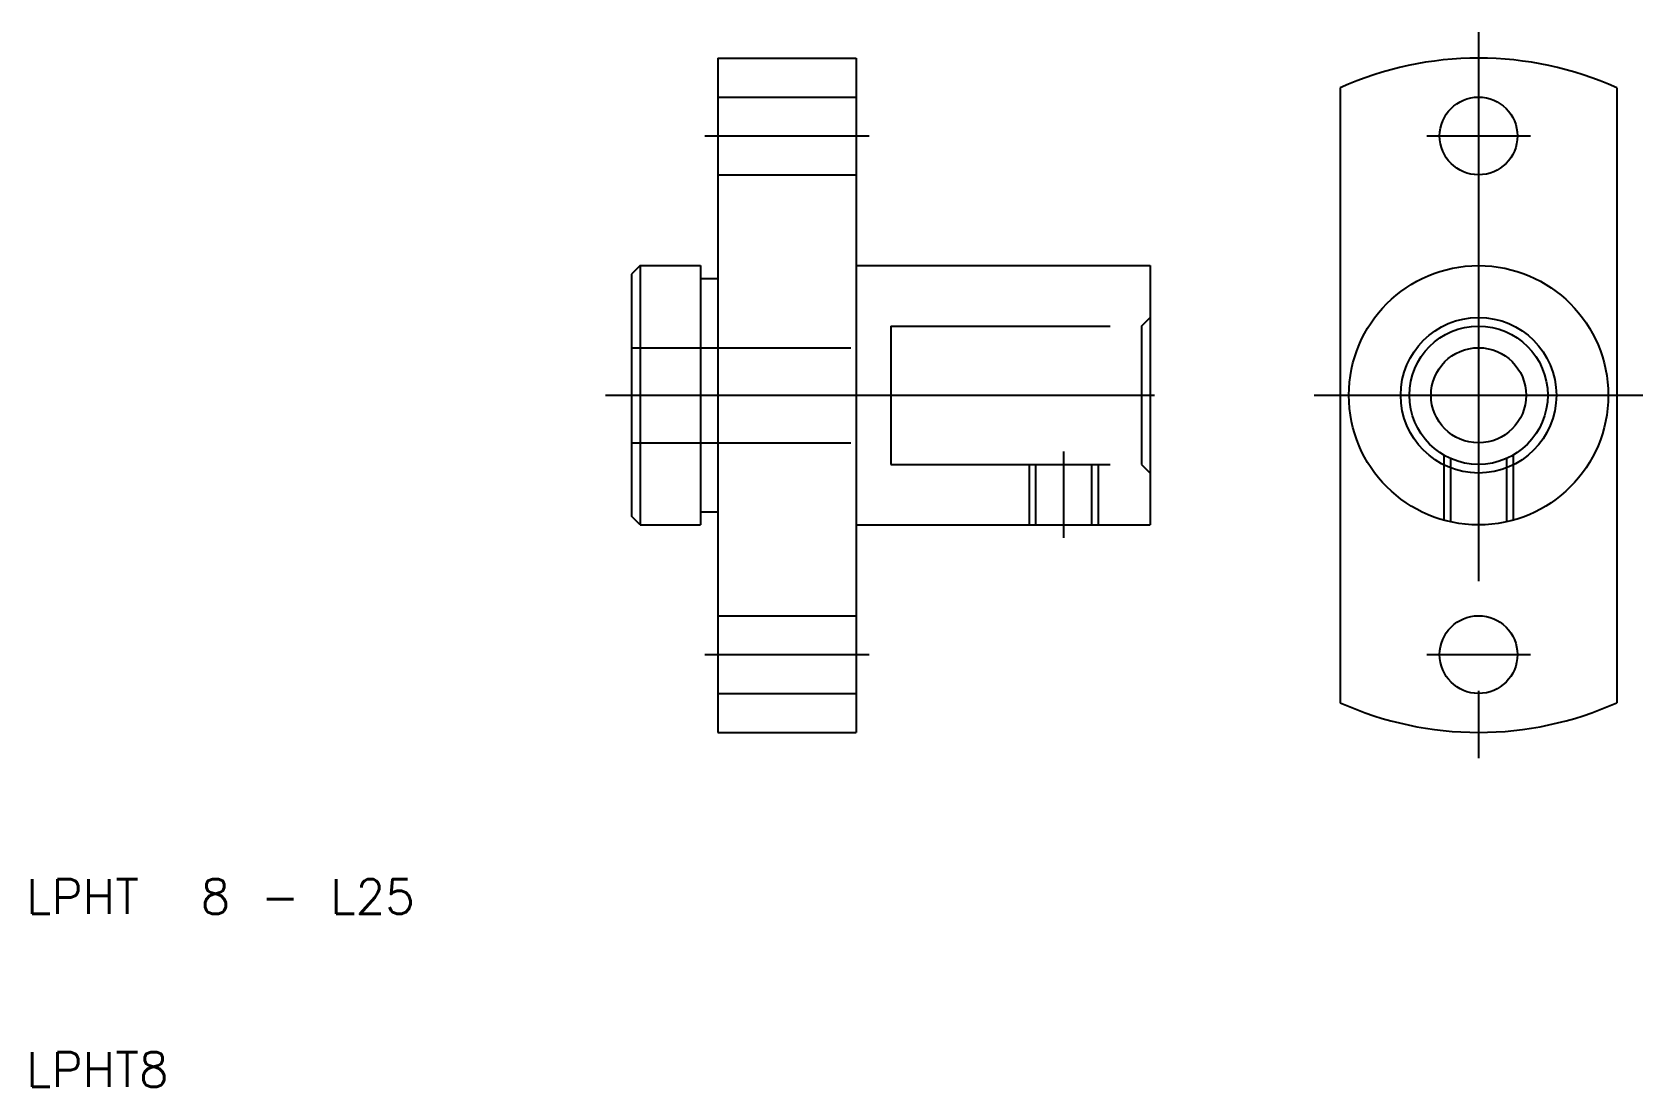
# Model space of a CAD drawing. Extents: x 10.3 to 103.5, y 10 to 71.
import ezdxf

# ---------------------------------------------------------------- set-up
doc = ezdxf.new("R2010")
doc.units = 0
doc.linetypes.add('CENTER', pattern=[50.8, 31.75, -6.35, 6.35, -6.35])
doc.linetypes.add('DASHED', pattern=[19.05, 12.7, -6.35])
doc.layers.get('0').update_dxf_attribs({"linetype": 'CONTINUOUS'})
doc.layers.add('CENTER', color=1, linetype='CENTER')
doc.styles.get("Standard").update_dxf_attribs({"font": 'txt.shx'})

msp = doc.modelspace()

# ---------------------------------------------------------------- linework, layer by layer
for p, q in [((50, 69.5), (58, 69.5)), ((50, 69.5), (50, 30.5)), ((58, 69.5), (58, 30.5)), ((86, 67.783), (86, 32.217)), ((102, 67.783), (102, 32.217)), ((45.5, 57.5), (45, 57)), ((45, 57), (45, 43)), ((45.5, 57.5), (49, 57.5)), ((45.5, 57.5), (45.5, 42.5)), ((49, 57.5), (49, 42.5)), ((58, 57.5), (75, 57.5)), ((75, 57.5), (75, 42.5)), ((49, 56.75), (50, 56.75)), ((45.5, 42.5), (45, 43)), ((49, 43.25), (50, 43.25)), ((45.5, 42.5), (49, 42.5)), ((58, 42.5), (75, 42.5)), ((50, 30.5), (58, 30.5))]:
    msp.add_line(p, q)
at = {"color": 3, "linetype": 'DASHED'}
for p, q in [((50, 67.25), (58, 67.25)), ((50, 62.75), (58, 62.75)), ((74.5, 54), (75, 54.5)), ((60, 54), (74.5, 54)), ((60, 54), (60, 46)), ((74.5, 54), (74.5, 46)), ((45, 52.75), (60, 52.75)), ((45, 47.25), (60, 47.25)), ((60, 46), (74.5, 46)), ((68, 46), (68, 42.5)), ((68.379, 46), (68.379, 42.5)), ((71.621, 46), (71.621, 42.5)), ((72, 46), (72, 42.5)), ((74.5, 46), (75, 45.5)), ((92, 46.536), (92, 42.772)), ((92.379, 46.343), (92.379, 42.677)), ((95.621, 46.343), (95.621, 42.677)), ((96, 46.536), (96, 42.772)), ((50, 37.25), (58, 37.25)), ((50, 32.75), (58, 32.75))]:
    msp.add_line(p, q, dxfattribs=at)
for centre, radius in [((94, 65), 2.25), ((94, 50), 7.5), ((94, 50), 4.5), ((94, 50), 4), ((94, 50), 2.75), ((94, 35), 2.25)]:
    msp.add_circle(centre, radius)
for start, end in [(65.77906, 114.22094), (245.77906, 294.22094)]:
    msp.add_arc((94, 50), 19.5, start, end)
at = {"layer": 'CENTER'}
for p, q in [((94, 71), (94, 29)), ((49.25, 65), (58.75, 65)), ((91, 65), (97, 65)), ((43.5, 50), (76.5, 50)), ((84.5, 50), (103.5, 50)), ((70, 46.75), (70, 41.75)), ((49.25, 35), (58.75, 35)), ((91, 35), (97, 35))]:
    msp.add_line(p, q, dxfattribs=at)

# ---------------------------------------------------------------- texts
for s, p in [('LPHT  8 - L25', (10, 20)), ('LPHT8', (10, 10))]:
    msp.add_text(s, height=2).set_placement(p)

doc.saveas('drawing.dxf')
